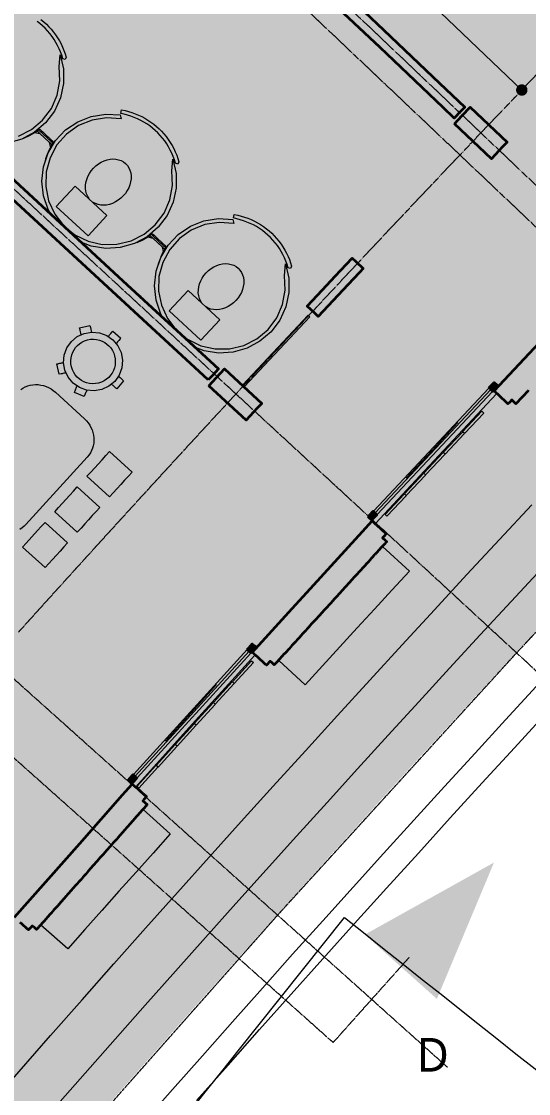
# Model space of a CAD drawing. Header units: millimetres. Extents: x -100577 to 287200, y -212120 to 238461.
# Drawn here: x 66425 to 70414, y 28818 to 37261 of the extents above; entities that cross this region are included whole.
import ezdxf

# ---------------------------------------------------------------- set-up
doc = ezdxf.new("R2010")
doc.units = ezdxf.units.MM
doc.linetypes.add('DASHDOT', pattern=[3.556, 2.54, -0.508, 0, -0.508])
doc.linetypes.add('PHANTOM', pattern=[6.35, 3.175, -0.635, 0.635, -0.635, 0.635, -0.635])
for name, color, linetype, lineweight in [('01_切断（構造・壁）', 7, 'Continuous', 35), ('03_切断（ガラス）', 5, 'Continuous', 13), ('06_部屋の色', 8, 'Continuous', 0), ('10_見えがかり', 7, 'Continuous', 13), ('11_見えがかり（家具）', 8, 'Continuous', 9), ('12_見えがかり（ガラス）', 5, 'Continuous', 9), ('20_上部（屋根の外形・梁）', 8, 'PHANTOM', 9), ('40_通り芯', 1, 'DASHDOT', 9), ('50_寸法', 3, 'Continuous', 9), ('70_断面の位置', 6, 'DASHDOT', 9)]:
    doc.layers.add(name, color=color, linetype=linetype, lineweight=lineweight)
doc.styles.add('JP', font='NotoSansCJKjp-Regular.otf')

msp = doc.modelspace()

# ---------------------------------------------------------------- hatches: boundary and pattern name
at = {"layer": '01_切断（構造・壁）'}
for points in [[(69832.1, 36456.4), (69893.1, 36520.5), (69956.2, 36586.8), (70246, 36311.1), (70210.1, 36273.3), (70122, 36180.7)], [(70241.1, 34259.6), (70187.5, 34309.8), (70142.6, 34351.9), (70142.6, 34351.9), (70142.6, 34351.9), (70579.6, 34818.1), (70830.3, 35085.6), (71022.4, 35290.6), (71077.3, 35349.2), (71100.6, 35374.1), (71100.6, 35374.1), (71100.6, 35374.1), (71162.8, 35314.9), (71198.5, 35281), (71205.2, 35274.7), (71209.4, 35270.8), (71209.4, 35270.8), (71209.4, 35270.8), (71179.8, 35239.2), (71212.6, 35208.4), (71212.6, 35208.4), (71212.6, 35208.4), (71204.7, 35199.9), (71192.1, 35186.5), (71192.1, 35186.5), (71173.9, 35167), (71151.1, 35142.7), (71132.8, 35123.3), (71132.8, 35123.3), (71124.9, 35114.8), (71121.5, 35111.2), (71116.9, 35106.3), (71116.6, 35105.9), (71116.2, 35105.6), (71112.3, 35101.4), (71112.3, 35101.4), (71109.1, 35098), (71109.1, 35098), (71053, 35038.1), (71053, 35038.1), (71052.3, 35037.3), (71043.2, 35027.6), (71014.3, 34996.8), (70997.5, 34978.9), (70991.5, 34972.5), (70973.3, 34953), (70973.3, 34953), (70963.4, 34942.5), (70952.7, 34931.1), (70952.7, 34931.1), (70934.5, 34911.7), (70911.7, 34887.4), (70893.5, 34867.9), (70893.5, 34867.9), (70892.6, 34866.9), (70883.6, 34857.4), (70869.8, 34842.6), (70869.8, 34842.6), (70813.7, 34782.8), (70813.7, 34782.8), (70803.9, 34772.3), (70793.2, 34760.9), (70793.2, 34760.9), (70774.9, 34741.4), (70752.1, 34717.1), (70724.1, 34687.1), (70695.2, 34656.3), (70693.9, 34654.9), (70672.4, 34632), (70654.1, 34612.5), (70654.1, 34612.5), (70644.3, 34602), (70633.6, 34590.6), (70633.6, 34590.6), (70615.4, 34571.2), (70594.8, 34549.2), (70592.6, 34546.9), (70567.7, 34520.3), (70564.5, 34516.9), (70557.7, 34509.6), (70535.6, 34486.1), (70512.8, 34461.7), (70484.7, 34431.8), (70455.8, 34400.9), (70446.1, 34390.6), (70433, 34376.6), (70414.8, 34357.2), (70414.8, 34357.2), (70404.9, 34346.7), (70400.3, 34341.7), (70376, 34315.8), (70353.2, 34291.5), (70325.2, 34261.5), (70314.5, 34250.1), (70281.7, 34280.9), (70265.7, 34263.9), (70252, 34249.3), (70246.3, 34254.6)], [(67899.6, 34392.6), (67959.7, 34457.7), (68021.8, 34524.8), (68315.6, 34253.4), (68280.2, 34215.1), (68193.5, 34121.2)], [(70102.9, 34375.4), (70118, 34391.5), (70143.9, 34419.2), (70162.4, 34401.9), (70173.1, 34391.8), (70147.2, 34364.2), (70132.1, 34348), (70113.7, 34365.3)], [(69151.4, 33360.2), (69166.5, 33376.3), (69192.4, 33404), (69210.9, 33386.7), (69221.6, 33376.6), (69195.7, 33349), (69180.6, 33332.8), (69162.1, 33350.1)], [(68351.7, 32191.8), (68351.7, 32191.8), (68345.9, 32197), (68340.6, 32201.9), (68286.3, 32251.3), (68266.3, 32269.5), (68240.8, 32292.8), (68554.5, 32637.5), (68670.9, 32765.4), (69107.2, 33244.7), (69183.9, 33329), (69183.9, 33329), (69183.9, 33329), (69203.4, 33310.9), (69246.9, 33270.7), (69263.5, 33255.4), (69283, 33237.4), (69289.8, 33231.2), (69294.1, 33227.3), (69294.1, 33227.3), (69294.1, 33227.3), (69275, 33206.2), (69265, 33195.2), (69285.4, 33176.6), (69298.2, 33164.9), (69298.2, 33164.9), (69298.2, 33164.9), (69291.7, 33157.8), (69280.2, 33145.2), (69260.1, 33123), (69258.2, 33121), (69237.7, 33098.4), (69219.7, 33078.7), (69219.7, 33078.7), (69211, 33069.1), (69207.6, 33065.4), (69204, 33061.4), (69203.3, 33060.6), (69181.5, 33036.7), (69163.3, 33016.7), (69159.1, 33012.1), (69141.2, 32992.4), (69141.2, 32992.4), (69137.9, 32988.8), (69130.5, 32980.7), (69103, 32950.4), (69096.3, 32943), (69080.6, 32925.8), (69062.6, 32906.1), (69062.6, 32906.1), (69052, 32894.4), (69042.4, 32883.9), (69042.4, 32883.9), (69024.5, 32864.2), (69002, 32839.5), (68973.4, 32808.1), (68945.9, 32777.9), (68931.4, 32761.9), (68923.5, 32753.2), (68905.6, 32733.5), (68905.6, 32733.5), (68894.9, 32721.8), (68892.3, 32719), (68867.4, 32691.6), (68860.3, 32683.8), (68845, 32666.9), (68827, 32647.2), (68827, 32647.2), (68816.4, 32635.5), (68806.8, 32625), (68806.8, 32625), (68788.9, 32605.3), (68766.4, 32580.6), (68737.8, 32549.2), (68710.3, 32519), (68691.4, 32498.2), (68687.9, 32494.3), (68669.9, 32474.6), (68669.9, 32474.6), (68659.3, 32462.9), (68651.5, 32454.4), (68631.8, 32432.7), (68624.2, 32424.4), (68609.4, 32408.1), (68591.4, 32388.3), (68591.4, 32388.3), (68580.8, 32376.6), (68571.2, 32366.1), (68571.2, 32366.1), (68553.3, 32346.4), (68530.8, 32321.8), (68502.2, 32290.3), (68493.8, 32281.1), (68492.7, 32279.9), (68492.7, 32279.9), (68474.7, 32260.1), (68455.2, 32238.6), (68452.3, 32235.5), (68434.3, 32215.7), (68434.3, 32215.7), (68431.3, 32212.4), (68424.5, 32205), (68421.8, 32202), (68414.1, 32193.6), (68414.1, 32193.6), (68414.1, 32193.6), (68396.8, 32209.3), (68380.9, 32223.8), (68351.7, 32191.8)], [(68200.7, 32315.7), (68215.6, 32332), (68241.1, 32360.1), (68259.8, 32343.1), (68270.7, 32333.1), (68245.2, 32305.1), (68230.3, 32288.8), (68211.6, 32305.8)], [(67263.7, 31286.1), (67278.5, 31302.4), (67303.9, 31330.3), (67322.6, 31313.3), (67333.5, 31303.4), (67308.2, 31275.6), (67293.5, 31259.4), (67274.6, 31276.3)], [(66475.8, 30111.9), (66470.4, 30116.6), (66430.4, 30152.1), (66415.4, 30165.3), (66369.3, 30206), (66883.4, 30787.8), (67221.3, 31170.1), (67244.9, 31196.9), (67297.1, 31255.9), (67339.9, 31218.1), (67361.4, 31199), (67366.1, 31194.9), (67398.2, 31166.5), (67400.5, 31164.4), (67405.1, 31160.4), (67409.5, 31156.6), (67389, 31133.4), (67380.7, 31124.1), (67414.5, 31094.3), (67406.4, 31085.1), (67397.4, 31074.9), (67395.1, 31072.4), (67394.6, 31071.8), (67394.6, 31071.8), (67376.9, 31051.7), (67354.9, 31026.8), (67337.1, 31006.8), (67337.1, 31006.8), (67328.5, 30997), (67325.7, 30993.8), (67321.1, 30988.6), (67320.9, 30988.4), (67320.4, 30987.9), (67317.3, 30984.3), (67317.3, 30984.3), (67299.6, 30964.2), (67277.5, 30939.3), (67259.8, 30919.3), (67259.8, 30919.3), (67249.3, 30907.4), (67240, 30896.8), (67240, 30896.8), (67237.9, 30894.5), (67237.9, 30894.5), (67182.5, 30831.8), (67182.5, 30831.8), (67172, 30819.9), (67162.6, 30809.3), (67162.6, 30809.3), (67144.9, 30789.3), (67122.9, 30764.4), (67094.7, 30732.4), (67067.6, 30701.8), (67045.6, 30676.9), (67017.4, 30645), (66990.3, 30614.3), (66968.3, 30589.4), (66950.6, 30569.3), (66950.6, 30569.3), (66940.1, 30557.5), (66930.7, 30546.8), (66930.7, 30546.8), (66913, 30526.8), (66891, 30501.9), (66873.2, 30481.8), (66873.2, 30481.8), (66862.8, 30470), (66853.4, 30459.4), (66853.4, 30459.4), (66851.4, 30457.1), (66851.4, 30457.1), (66795.9, 30394.4), (66795.9, 30394.4), (66785.4, 30382.5), (66776.1, 30371.9), (66776.1, 30371.9), (66758.3, 30351.8), (66736.3, 30326.9), (66708.1, 30295), (66681, 30264.3), (66659, 30239.4), (66641.3, 30219.4), (66641.3, 30219.4), (66640.1, 30218.1), (66630.8, 30207.5), (66603.7, 30176.8), (66562.8, 30130.6), (66558.5, 30125.7), (66553.4, 30120), (66544.1, 30109.4), (66526.6, 30124.9), (66510.4, 30139.2), (66506.1, 30134.4), (66503.9, 30131.9), (66481.7, 30106.7), (66481.7, 30106.7), (66481.7, 30106.7)]]:
    msp.add_hatch(color=7, dxfattribs=at).paths.add_polyline_path(points)
at = {"layer": '06_部屋の色', "true_color": 0x86bc78}
h = msp.add_hatch(color=8, dxfattribs=at)
h.paths.add_polyline_path([(64569.9, 45692.3), (64680.2, 45804.9), (64899.8, 46028.4), (65119.7, 46251.6), (65340, 46474.5), (65560.6, 46697), (65781.6, 46919.1), (66002.9, 47141), (66224.5, 47362.5), (66446.5, 47583.6), (66668.9, 47804.4), (73991.7, 40419.6), (73780.7, 40210), (73570.1, 40000.2), (73359.8, 39790), (73149.8, 39579.6), (72940.1, 39368.8), (72730.8, 39157.6), (72521.8, 38946.2), (72313.1, 38734.4), (72104.7, 38522.3), (72000, 38415.4), (71896.7, 38309.9), (71689, 38097.1), (71481.6, 37884.1), (71274.5, 37670.7), (71067.8, 37457), (70861.4, 37243), (70655.4, 37028.7), (70449.6, 36814), (70244.2, 36599.1), (70039.1, 36383.8), (62503.3, 43551.2), (62719.4, 43778), (62935.9, 44004.6), (63152.7, 44230.8), (63369.9, 44456.7), (63587.4, 44682.2), (63805.3, 44907.4), (64023.5, 45132.3), (64242, 45356.8), (64460.9, 45581), (64566.4, 45688.7)])
h.paths.add_polyline_path([(67585.9, 41638.2), (67584, 41533.4), (67591.3, 41428.8), (67607.7, 41325.2), (67633.1, 41223.5), (67667.2, 41124.4), (67709.9, 41028.6), (67760.7, 40937), (67819.3, 40850), (67885.3, 40768.6), (67958.1, 40693.2), (68037.2, 40624.4), (68122, 40562.8), (68211.9, 40508.8), (68306.1, 40462.8), (68404, 40425.3), (68504.7, 40396.4), (68607.7, 40376.4), (68711.9, 40365.4), (68816.7, 40363.6), (68921.3, 40370.9), (69024.8, 40387.3), (69126.6, 40412.6), (69225.7, 40446.8), (69321.4, 40489.4), (69413.1, 40540.2), (69500, 40598.9), (69581.5, 40664.8), (69639.1, 40720.4), (69642.8, 40724), (69656.9, 40737.7), (69725.7, 40816.8), (69787.3, 40901.6), (69841.3, 40991.4), (69887.2, 41085.7), (69924.8, 41183.5), (69953.7, 41284.3), (69973.7, 41387.2), (69984.7, 41491.5), (69986.5, 41596.3), (69979.2, 41700.8), (69962.8, 41804.4), (69937.4, 41906.1), (69903.3, 42005.2), (69860.7, 42101), (69809.8, 42192.7), (69751.2, 42279.6), (69685.2, 42361), (69612.4, 42436.4), (69533.3, 42505.2), (69448.5, 42566.8), (69358.6, 42620.8), (69264.4, 42666.8), (69166.6, 42704.4), (69065.8, 42733.3), (68962.9, 42753.3), (68858.6, 42764.2), (68753.8, 42766), (68649.2, 42758.7), (68545.7, 42742.3), (68444, 42717), (68344.9, 42682.8), (68249.1, 42640.2), (68157.4, 42589.4), (68070.5, 42530.8), (67989, 42464.8), (67926.7, 42404.6), (67913.6, 42392), (67844.9, 42312.8), (67783.2, 42228), (67729.2, 42138.2), (67683.3, 42044), (67645.7, 41946.1), (67616.8, 41845.3), (67596.8, 41742.4)], flags=0)
at = {"layer": '06_部屋の色', "true_color": 0xe9dfcf}
for points in [[(63284.8, 46951.8), (67927.2, 42405.1), (67913.6, 42392), (67844.9, 42312.8), (67783.2, 42228), (67729.2, 42138.2), (67683.3, 42044), (67645.7, 41946.1), (67616.8, 41845.3), (67596.8, 41742.4), (67585.9, 41638.2), (67584, 41533.4), (67591.3, 41428.8), (67607.7, 41325.2), (67633.1, 41223.5), (67667.2, 41124.4), (67709.9, 41028.6), (67760.7, 40937), (67819.3, 40850), (67885.3, 40768.6), (67958.1, 40693.2), (68037.2, 40624.4), (68122, 40562.8), (68211.9, 40508.8), (68306.1, 40462.8), (68404, 40425.3), (68504.7, 40396.4), (68607.7, 40376.4), (68711.9, 40365.4), (68816.7, 40363.6), (68921.3, 40370.9), (69024.8, 40387.3), (69126.6, 40412.6), (69225.7, 40446.8), (69321.4, 40489.4), (69413.1, 40540.2), (69500, 40598.9), (69581.5, 40664.8), (69643.3, 40724.5), (73046.9, 37391.1), (72073.7, 36382.7), (72098.8, 36358.4), (71125.8, 35350.2), (61199.4, 44791.1)], [(69183.6, 33329.2), (59145.9, 42600.1), (61199.4, 44791.1), (71100.4, 35374.3), (70142, 34351.7), (70167.6, 34327.8), (69209.3, 33305.4)], [(59145.9, 42600.1), (69183.6, 33329.2), (68240.3, 32292.7), (68266.2, 32269.2), (67323, 31232.9), (67297, 31256.3), (63750.1, 34437.3), (63796.7, 34490.9), (63858.3, 34575.7), (63912.3, 34665.5), (63958.3, 34759.8), (63995.8, 34857.6), (64024.7, 34958.4), (64044.7, 35061.3), (64055.7, 35165.5), (64057.5, 35270.4), (64050.2, 35374.9), (64033.8, 35478.5), (64008.4, 35580.2), (63974.3, 35679.3), (63931.7, 35775.1), (63880.8, 35866.8), (63822.2, 35953.7), (63756.3, 36035.1), (63683.4, 36110.5), (63604.3, 36179.3), (63519.5, 36240.9), (63429.6, 36294.9), (63335.4, 36340.9), (63237.6, 36378.5), (63136.8, 36407.3), (63033.9, 36427.4), (62929.6, 36438.3), (62824.8, 36440.1), (62720.2, 36432.8), (62616.7, 36416.4), (62515, 36391.1), (62415.9, 36356.9), (62320.1, 36314.3), (62228.4, 36263.5), (62141.5, 36204.9), (62060, 36138.9), (61984.6, 36066.1), (61962.4, 36040.5), (57124.7, 40379.3)], [(60923.5, 41871.1), (61113.3, 42075), (61214.4, 42183.4), (61321.3, 42297.8), (61392.5, 42373.8), (61448.9, 42434.1), (61481.4, 42468.8), (63050.1, 40998.5), (63063.5, 41012.8), (63076.9, 41027.2), (63090.4, 41041.5), (63819.8, 40357.4), (63806.4, 40343.2), (63793.1, 40328.9), (63779.7, 40314.7), (63962.1, 40143.7), (66416, 39829.4), (70039, 36383.6), (69862.4, 36197.7), (69834.5, 36168.3), (69732.3, 36060.4), (69630.1, 35952.4), (69528.1, 35844.4), (69462.3, 35774.6), (69069.5, 35356.8), (65421.4, 38776), (62967.1, 39072.1), (60468.4, 41380), (60579.5, 41500.2), (60681.1, 41610), (60787.6, 41724.8), (60894.1, 41839.6)], [(57124.7, 40379.3), (61962.4, 36040.5), (61915.9, 35986.9), (61854.2, 35902.1), (61800.2, 35812.3), (61754.3, 35718.1), (61716.7, 35620.2), (61687.8, 35519.4), (61667.8, 35416.5), (61656.9, 35312.3), (61655, 35207.5), (61662.4, 35102.9), (61678.8, 34999.3), (61704.1, 34897.6), (61738.2, 34798.5), (61780.9, 34702.7), (61831.7, 34611.1), (61890.3, 34524.1), (61956.3, 34442.7), (62029.1, 34367.3), (62108.2, 34298.5), (62193, 34236.9), (62282.9, 34182.9), (62377.1, 34136.9), (62475, 34099.4), (62575.8, 34070.5), (62678.7, 34050.5), (62782.9, 34039.5), (62887.7, 34037.7), (62992.3, 34045), (63095.8, 34061.4), (63197.6, 34086.7), (63296.7, 34120.9), (63392.4, 34163.5), (63484.1, 34214.3), (63571, 34273), (63652.5, 34338.9), (63727.9, 34411.8), (63750.1, 34437.3), (67297, 31256.3), (66368.9, 30206.1), (66395.1, 30182.9), (65467.2, 29133), (55136.2, 38129.2)], [(70038.9, 36383.9), (72000.3, 38416.2), (73046.9, 37391.1), (72073.7, 36382.7), (72098.8, 36358.4), (71125.8, 35350.2)], [(69183.6, 33329.2), (68107.4, 34323.2), (70038.9, 36383.9), (71100.4, 35374.3), (70142, 34351.7), (70167.6, 34327.8), (69209.3, 33305.4)], [(66206.3, 32234.4), (68107.4, 34323.2), (69183.6, 33329.2), (68240.3, 32292.7), (68266.2, 32269.2), (67323, 31232.9)], [(66395.1, 30182.9), (65467.2, 29133), (64336, 30118), (66206.3, 32234.4), (67297, 31256.3), (66368.9, 30206.1)]]:
    msp.add_hatch(color=8, dxfattribs=at).paths.add_polyline_path(points)
at = {"layer": '06_部屋の色', "true_color": 0xd8ccb8}
msp.add_hatch(color=8, dxfattribs=at).paths.add_polyline_path([(53145.7, 13394.3), (53666, 14131.8), (54189.7, 14866.8), (54716.8, 15599.3), (55247.4, 16329.3), (55781.5, 17056.8), (56318.9, 17781.8), (56859.8, 18504.2), (57404.1, 19224.1), (57951.8, 19941.4), (58502.8, 20656.2), (59057.2, 21368.3), (59614.9, 22077.8), (60176, 22784.7), (60740.4, 23488.9), (61308.1, 24190.4), (61879.2, 24889.3), (62453.5, 25585.4), (63031.1, 26278.9), (63611.9, 26969.6), (64196, 27657.6), (64783.3, 28342.8), (65373.9, 29025.2), (65967.6, 29704.9), (66564.6, 30381.7), (67164.7, 31055.7), (67768, 31726.9), (68374.5, 32395.3), (68984.1, 33060.7), (69596.8, 33723.3), (70212.7, 34383), (70831.7, 35039.8), (71453.7, 35693.7), (72078.8, 36344.6), (72707, 36992.6), (73338.2, 37637.6), (73972.5, 38279.6), (74609.8, 38918.6), (75250, 39554.6), (75893.3, 40187.6), (76539.6, 40817.5), (77188.8, 41444.4), (77840.9, 42068.3), (78496, 42689), (79154, 43306.7), (79814.9, 43921.2), (80478.7, 44532.7), (81145.4, 45140.9), (82153.8, 44030.5), (81492.4, 43427), (80833.8, 42820.3), (80178, 42210.6), (79525.2, 41597.8), (78875.2, 40981.9), (78228.2, 40363), (77584.1, 39741), (76942.9, 39116), (76304.6, 38487.9), (75669.4, 37856.9), (75037.1, 37222.9), (74407.8, 36585.9), (73781.5, 35945.9), (73158.3, 35303), (72538, 34657.2), (71920.9, 34008.5), (71306.8, 33356.8), (70695.7, 32702.3), (70087.8, 32044.9), (69483, 31384.7), (68881.2, 30721.6), (68282.7, 30055.6), (67687.2, 29386.9), (67094.9, 28715.3), (66505.8, 28041), (65919.9, 27363.9), (65337.2, 26684.1), (64757.7, 26001.5), (64181.4, 25316.2), (63608.3, 24628.2), (63038.5, 23937.5), (62471.9, 23244.1), (61908.7, 22548), (61348.7, 21849.3), (60792, 21148), (60238.6, 20444), (59688.6, 19737.5), (59141.8, 19028.4), (58598.5, 18316.7), (58058.5, 17602.4), (57521.8, 16885.6), (56988.6, 16166.3), (56458.7, 15444.5), (55932.3, 14720.2), (55409.2, 13993.4), (54889.6, 13264.2), (54373.5, 12532.5), (53860.8, 11798.4), (53351.5, 11061.9), (52845.8, 10323), (52343.5, 9581.8), (51844.7, 8838.1), (51349.5, 8092.2), (50857.7, 7343.9), (50369.5, 6593.3), (49884.8, 5840.4), (49403.7, 5085.2), (48926.2, 4327.7), (48452.2, 3568.1), (47177.7, 4359.1), (47655.4, 5124.8), (48136.7, 5888.2), (48621.7, 6649.3), (49110.2, 7408.1), (49602.2, 8164.7), (50097.8, 8918.9), (50597, 9670.8), (51099.7, 10420.3), (51606, 11167.4), (52115.7, 11912.1), (52629, 12654.4)])
at = {"layer": '06_部屋の色', "true_color": 0xd9d3ec}
msp.add_hatch(color=8, dxfattribs=at).paths.add_polyline_path([(63050.1, 40998.5), (62941.1, 41100.6), (63446.1, 41637.4), (63953, 42172.3), (70039.1, 36383.8), (70038.3, 36384.2), (66416.1, 39829.3), (63962.1, 40143.7), (63779.7, 40314.7), (63819.8, 40357.4), (63090.4, 41041.5)])
at = {"layer": '06_部屋の色', "true_color": 0x9fcb84}
h = msp.add_hatch(color=8, dxfattribs=at)
h.paths.add_polyline_path([(57319.5, 37890.7), (57526.9, 38125.6), (57734.7, 38360.2), (57942.8, 38594.4), (58151.3, 38828.3), (58360.2, 39061.9), (58464.1, 39177.8), (58569.4, 39295.2), (58778.9, 39528.1), (58988.9, 39760.7), (59199.2, 39993), (59409.8, 40225), (59620.8, 40456.7), (59832.2, 40688), (60043.9, 40919), (60255.9, 41149.7), (60468.4, 41380), (67002.1, 35345.3), (68108.2, 34323.6), (67906.7, 34105.1), (67705.5, 33886.2), (67504.6, 33667), (67304, 33447.5), (67103.8, 33227.7), (66903.9, 33007.6), (66704.4, 32787.2), (66505.2, 32566.4), (66306.3, 32345.4), (66209.8, 32237.7), (66206.4, 32234), (66107.8, 32124.1), (65909.7, 31902.4), (65711.8, 31680.5), (65514.3, 31458.2), (65317.2, 31235.6), (65120.4, 31012.8), (64923.9, 30789.6), (64727.8, 30566.1), (64532, 30342.4), (64336.6, 30118.3), (60415, 33533.2), (56493.5, 36948), (56699.5, 37184.2), (56905.8, 37420), (57112.5, 37655.5)])
h.paths.add_polyline_path([(61915.9, 35986.9), (61854.2, 35902.1), (61800.2, 35812.3), (61754.3, 35718.1), (61716.7, 35620.2), (61687.8, 35519.4), (61667.8, 35416.5), (61656.9, 35312.3), (61655, 35207.5), (61662.4, 35102.9), (61678.8, 34999.3), (61704.1, 34897.6), (61738.2, 34798.5), (61780.9, 34702.7), (61831.7, 34611.1), (61890.3, 34524.1), (61956.3, 34442.7), (62029.1, 34367.3), (62108.2, 34298.5), (62193, 34236.9), (62282.9, 34182.9), (62377.1, 34136.9), (62475, 34099.4), (62575.8, 34070.5), (62678.7, 34050.5), (62782.9, 34039.5), (62887.7, 34037.7), (62992.3, 34045), (63095.8, 34061.4), (63197.6, 34086.7), (63296.7, 34120.9), (63392.4, 34163.5), (63484.1, 34214.3), (63571, 34273), (63652.5, 34338.9), (63727.9, 34411.8), (63750, 34437.1), (63796.7, 34490.9), (63858.3, 34575.7), (63912.3, 34665.5), (63958.3, 34759.8), (63995.8, 34857.6), (64024.7, 34958.4), (64044.7, 35061.3), (64055.7, 35165.5), (64057.5, 35270.4), (64050.2, 35374.9), (64033.8, 35478.5), (64008.4, 35580.2), (63974.3, 35679.3), (63931.7, 35775.1), (63880.8, 35866.8), (63822.2, 35953.7), (63756.3, 36035.1), (63683.4, 36110.5), (63604.3, 36179.3), (63519.5, 36240.9), (63429.6, 36294.9), (63335.4, 36340.9), (63237.6, 36378.5), (63136.8, 36407.3), (63033.9, 36427.4), (62929.6, 36438.3), (62824.8, 36440.1), (62720.2, 36432.8), (62616.7, 36416.4), (62515, 36391.1), (62415.9, 36356.9), (62320.1, 36314.3), (62228.4, 36263.5), (62141.5, 36204.9), (62060, 36138.9), (61984.6, 36066.1), (61962.3, 36040.4)], flags=0)
at = {"layer": '06_部屋の色', "true_color": 0xd5ebee}
msp.add_hatch(color=8, dxfattribs=at).paths.add_polyline_path([(69069.5, 35356.8), (69120.7, 35411.4), (68613.5, 34868.5), (68108.2, 34323.6), (62967.1, 39072.1), (65421.4, 38776)])
at = {"layer": '50_寸法'}
msp.add_hatch(color=7, dxfattribs=at).paths.add_polyline_path([(70396.3, 36693.4), (70390.1, 36687.1), (70382.9, 36682.1), (70374.8, 36678.6), (70366.1, 36676.7), (70357.3, 36676.6), (70348.6, 36678.2), (70340.4, 36681.4), (70333, 36686.2), (70326.7, 36692.3), (70321.7, 36699.6), (70318.2, 36707.7), (70316.3, 36716.3), (70316.2, 36725.1), (70317.8, 36733.8), (70321, 36742), (70325.8, 36749.4), (70332, 36755.8), (70339.2, 36760.8), (70347.3, 36764.3), (70356, 36766.1), (70364.8, 36766.3), (70373.5, 36764.7), (70381.7, 36761.4), (70389.1, 36756.6), (70395.4, 36750.5), (70400.4, 36743.2), (70403.9, 36735.1), (70405.8, 36726.5), (70405.9, 36717.7), (70404.3, 36709), (70401.1, 36700.8)])
at = {"layer": '70_断面の位置'}
msp.add_hatch(color=7, dxfattribs=at).paths.add_polyline_path([(69126.2, 30069.9), (70142.1, 30637.5), (69693.2, 29563.8)])

# ---------------------------------------------------------------- linework, layer by layer
at = {"layer": '01_切断（構造・壁）'}
for points in [[(67895, 34438.9), (66009.3, 36179.4), (64246.8, 37806.3), (62776.9, 39163.2), (62779.5, 39166), (62818.4, 39208), (62859.8, 39252.9), (62859.8, 39252.9), (62859.8, 39252.9), (63911.3, 38281.1), (65378, 36925.6), (65378, 36925.6), (65419, 36887.8), (65419, 36887.8), (67223.7, 35219.9), (67975, 34525.6), (67975, 34525.6), (67975, 34525.6), (67924.5, 34470.8), (67895.1, 34439.1), (67895, 34438.9)], [(69881.8, 36555.2), (69829.5, 36500.2), (69741.9, 36583.5), (69245.8, 37055), (68838.1, 37442.6), (68838.1, 37442.6), (68838.1, 37442.6), (68872.2, 37478.5), (68921.1, 37529.9), (69069.3, 37388.8), (69328.6, 37142.1), (69661.9, 36824.9), (69912, 36586.9), (69881.8, 36555.2)], [(69832.1, 36456.4), (69893.1, 36520.5), (69956.2, 36586.8), (70246, 36311.1), (70210.1, 36273.3), (70122, 36180.7), (69832.1, 36456.4)], [(69113.3, 35315.7), (69113.3, 35315.7), (69083.1, 35283.5), (68992.3, 35186.3), (68759.8, 34937.6), (68729.7, 34965.6), (68672, 35019.4), (68793, 35148.9), (68892.7, 35255.5), (69025.7, 35397.8), (69025.7, 35397.8), (69025.7, 35397.8), (69055.7, 35369.7), (69113.3, 35315.7), (69113.3, 35315.7)], [(70241.1, 34259.6), (70187.5, 34309.8), (70142.6, 34351.9), (70142.6, 34351.9), (70142.6, 34351.9), (70579.6, 34818.1)], [(67899.6, 34392.6), (67959.7, 34457.7), (68021.8, 34524.8), (68315.6, 34253.4), (68280.2, 34215.1), (68193.5, 34121.2), (67899.6, 34392.6)], [(70102.9, 34375.4), (70118, 34391.5), (70143.9, 34419.2), (70162.4, 34401.9), (70173.1, 34391.8), (70147.2, 34364.2), (70132.1, 34348), (70113.7, 34365.3), (70102.9, 34375.4)], [(70414.8, 34357.2), (70404.9, 34346.7), (70400.3, 34341.7), (70376, 34315.8), (70353.2, 34291.5), (70325.2, 34261.5), (70314.5, 34250.1), (70281.7, 34280.9), (70265.7, 34263.9), (70252, 34249.3), (70246.3, 34254.6), (70241.1, 34259.6)], [(69151.4, 33360.2), (69166.5, 33376.3), (69192.4, 33404), (69210.9, 33386.7), (69221.6, 33376.6), (69195.7, 33349), (69180.6, 33332.8), (69162.1, 33350.1), (69151.4, 33360.2)], [(68351.7, 32191.8), (68351.7, 32191.8), (68345.9, 32197), (68340.6, 32201.9), (68286.3, 32251.3), (68266.3, 32269.5), (68240.8, 32292.8), (68554.5, 32637.5), (68670.9, 32765.4), (69107.2, 33244.7), (69183.9, 33329), (69183.9, 33329), (69183.9, 33329), (69203.4, 33310.9), (69246.9, 33270.7), (69263.5, 33255.4), (69283, 33237.4), (69289.8, 33231.2), (69294.1, 33227.3), (69294.1, 33227.3), (69294.1, 33227.3), (69275, 33206.2), (69265, 33195.2), (69285.4, 33176.6), (69298.2, 33164.9), (69298.2, 33164.9), (69298.2, 33164.9), (69291.7, 33157.8), (69280.2, 33145.2), (69260.1, 33123), (69258.2, 33121), (69237.7, 33098.4), (69219.7, 33078.7), (69219.7, 33078.7), (69211, 33069.1), (69207.6, 33065.4), (69204, 33061.4), (69203.3, 33060.6), (69181.5, 33036.7), (69163.3, 33016.7), (69159.1, 33012.1), (69141.2, 32992.4), (69141.2, 32992.4), (69137.9, 32988.8), (69130.5, 32980.7), (69103, 32950.4), (69096.3, 32943), (69080.6, 32925.8), (69062.6, 32906.1), (69062.6, 32906.1), (69052, 32894.4), (69042.4, 32883.9), (69042.4, 32883.9), (69024.5, 32864.2), (69002, 32839.5), (68973.4, 32808.1), (68945.9, 32777.9), (68931.4, 32761.9), (68923.5, 32753.2), (68905.6, 32733.5), (68905.6, 32733.5), (68894.9, 32721.8), (68892.3, 32719), (68867.4, 32691.6), (68860.3, 32683.8), (68845, 32666.9), (68827, 32647.2), (68827, 32647.2), (68816.4, 32635.5), (68806.8, 32625), (68806.8, 32625), (68788.9, 32605.3), (68766.4, 32580.6), (68737.8, 32549.2), (68710.3, 32519), (68691.4, 32498.2), (68687.9, 32494.3), (68669.9, 32474.6), (68669.9, 32474.6), (68659.3, 32462.9), (68651.5, 32454.4), (68631.8, 32432.7), (68624.2, 32424.4), (68609.4, 32408.1), (68591.4, 32388.3), (68591.4, 32388.3), (68580.8, 32376.6), (68571.2, 32366.1), (68571.2, 32366.1), (68553.3, 32346.4), (68530.8, 32321.8), (68502.2, 32290.3), (68493.8, 32281.1), (68492.7, 32279.9), (68492.7, 32279.9), (68474.7, 32260.1), (68455.2, 32238.6), (68452.3, 32235.5), (68434.3, 32215.7), (68434.3, 32215.7), (68431.3, 32212.4), (68424.5, 32205), (68421.8, 32202), (68414.1, 32193.6), (68414.1, 32193.6), (68414.1, 32193.6), (68396.8, 32209.3), (68380.9, 32223.8), (68351.7, 32191.8), (68351.7, 32191.8)], [(68200.7, 32315.7), (68215.6, 32332), (68241.1, 32360.1), (68259.8, 32343.1), (68270.7, 32333.1), (68245.2, 32305.1), (68230.3, 32288.8), (68211.6, 32305.8), (68200.7, 32315.7)], [(67263.7, 31286.1), (67278.5, 31302.4), (67303.9, 31330.3), (67322.6, 31313.3), (67333.5, 31303.4), (67308.2, 31275.6), (67293.5, 31259.4), (67274.6, 31276.3), (67263.7, 31286.1)], [(66369.3, 30206), (66883.4, 30787.8), (67221.3, 31170.1), (67244.9, 31196.9), (67297.1, 31255.9), (67339.9, 31218.1), (67361.4, 31199), (67366.1, 31194.9), (67398.2, 31166.5), (67400.5, 31164.4), (67405.1, 31160.4), (67409.5, 31156.6), (67389, 31133.4), (67380.7, 31124.1), (67414.5, 31094.3), (67406.4, 31085.1), (67397.4, 31074.9), (67395.1, 31072.4), (67394.6, 31071.8), (67394.6, 31071.8), (67376.9, 31051.7), (67354.9, 31026.8), (67337.1, 31006.8), (67337.1, 31006.8), (67328.5, 30997), (67325.7, 30993.8), (67321.1, 30988.6), (67320.9, 30988.4), (67320.4, 30987.9), (67317.3, 30984.3), (67317.3, 30984.3), (67299.6, 30964.2), (67277.5, 30939.3), (67259.8, 30919.3), (67259.8, 30919.3), (67249.3, 30907.4), (67240, 30896.8), (67240, 30896.8), (67237.9, 30894.5), (67237.9, 30894.5), (67182.5, 30831.8), (67182.5, 30831.8), (67172, 30819.9), (67162.6, 30809.3), (67162.6, 30809.3), (67144.9, 30789.3), (67122.9, 30764.4), (67094.7, 30732.4), (67067.6, 30701.8), (67045.6, 30676.9), (67017.4, 30645), (66990.3, 30614.3), (66968.3, 30589.4), (66950.6, 30569.3), (66950.6, 30569.3), (66940.1, 30557.5), (66930.7, 30546.8), (66930.7, 30546.8), (66913, 30526.8), (66891, 30501.9), (66873.2, 30481.8), (66873.2, 30481.8), (66862.8, 30470), (66853.4, 30459.4), (66853.4, 30459.4), (66851.4, 30457.1), (66851.4, 30457.1), (66795.9, 30394.4), (66795.9, 30394.4), (66785.4, 30382.5), (66776.1, 30371.9), (66776.1, 30371.9), (66758.3, 30351.8), (66736.3, 30326.9), (66708.1, 30295), (66681, 30264.3), (66659, 30239.4), (66641.3, 30219.4), (66641.3, 30219.4), (66640.1, 30218.1), (66630.8, 30207.5), (66603.7, 30176.8), (66562.8, 30130.6), (66558.5, 30125.7), (66553.4, 30120), (66544.1, 30109.4), (66526.6, 30124.9), (66510.4, 30139.2), (66506.1, 30134.4), (66503.9, 30131.9), (66481.7, 30106.7), (66481.7, 30106.7), (66481.7, 30106.7), (66475.8, 30111.9)], [(66475.8, 30111.9), (66470.4, 30116.6), (66430.4, 30152.1), (66415.4, 30165.3)]]:
    msp.add_lwpolyline(points, dxfattribs=at)
at = {"layer": '03_切断（ガラス）'}
for points in [[(69207.1, 33390.3), (70117.5, 34361.7)], [(69450.4, 33663.5), (69654.7, 33883.2), (69858.9, 34102.9)], [(67318.8, 31316.9), (68215.5, 32302.2)], [(67558.3, 31594.1), (67759.4, 31816.6), (67960.6, 32039.2)]]:
    msp.add_lwpolyline(points, dxfattribs=at)
at = {"layer": '10_見えがかり'}
for points in [[(66578.7, 37276.3), (66600.3, 37258.6), (66621, 37239.9), (66640.8, 37220.2), (66659.5, 37199.5), (66677.3, 37178), (66693.9, 37155.6), (66709.5, 37132.4), (66723.9, 37108.5), (66737.1, 37083.9), (66749.1, 37058.7), (66759.8, 37032.9), (66769.3, 37006.6), (66777.4, 36979.9), (66769, 36962.2), (66749.5, 36968.2), (66741.5, 36995), (66732.1, 37021.2), (66721.4, 37047), (66709.4, 37072.2), (66696, 37096.7), (66681.4, 37120.5), (66665.7, 37143.5), (66648.7, 37165.7), (66630.6, 37187), (66611.5, 37207.3), (66591.3, 37226.6), (66570.1, 37244.8), (66548.1, 37261.9)], [(67320, 36534.9), (67345.7, 36524.3), (67371, 36512.3), (67395.6, 36499.2), (67419.6, 36484.9), (67442.8, 36469.4), (67465.2, 36452.8), (67486.8, 36435.1), (67507.5, 36416.4), (67527.3, 36396.6), (67546, 36376), (67563.8, 36354.4), (67580.4, 36332), (67596, 36308.9), (67610.4, 36284.9), (67623.6, 36260.3), (67635.6, 36235.1), (67646.3, 36209.4), (67655.8, 36183.1), (67663.9, 36156.4), (67655.5, 36138.6), (67636, 36144.7), (67628, 36171.4), (67618.6, 36197.7), (67607.9, 36223.5), (67595.9, 36248.7), (67582.5, 36273.2), (67568, 36297), (67552.2, 36320), (67535.2, 36342.2), (67517.1, 36363.4), (67498, 36383.7), (67477.8, 36403), (67456.6, 36421.2), (67434.6, 36438.3), (67411.6, 36454.3), (67387.9, 36469), (67363.5, 36482.5), (67338.4, 36494.7), (67312.7, 36505.6), (67286.5, 36515.1), (67259.8, 36523.3), (67232.7, 36530.1), (67207.7, 36537.2), (67212.5, 36564.7), (67239.9, 36559.2), (67267, 36552.4), (67293.7, 36544.3), (67320, 36534.9)], [(68206.5, 35711.4), (68232.3, 35700.7), (68257.5, 35688.8), (68282.1, 35675.7), (68306.1, 35661.3), (68329.3, 35645.8), (68351.7, 35629.2), (68373.3, 35611.6), (68394, 35592.8), (68413.8, 35573.1), (68432.5, 35552.5), (68450.3, 35530.9), (68466.9, 35508.5), (68482.5, 35485.3), (68496.9, 35461.4), (68510.1, 35436.8), (68522.1, 35411.6), (68532.8, 35385.8), (68542.3, 35359.6), (68550.4, 35332.9), (68542, 35315.1), (68522.5, 35321.2), (68514.5, 35347.9), (68505.1, 35374.2), (68494.4, 35400), (68482.4, 35425.1), (68469, 35449.7), (68454.5, 35473.5), (68438.7, 35496.5), (68421.7, 35518.6), (68403.6, 35539.9), (68384.5, 35560.2), (68364.3, 35579.5), (68343.1, 35597.7), (68321.1, 35614.8), (68298.2, 35630.7), (68274.4, 35645.5), (68250, 35659), (68224.9, 35671.2), (68199.2, 35682), (68173, 35691.6), (68146.3, 35699.8), (68119.2, 35706.6), (68094.2, 35713.6), (68099, 35741.2), (68126.4, 35735.7), (68153.5, 35728.9), (68180.2, 35720.8), (68206.5, 35711.4)], [(69193.8, 33405.4), (70101.5, 34373.9)], [(69211.3, 33306.4), (69596.8, 33723.3), (70163.1, 34329.9)], [(70130.7, 34346.6), (69223, 33378.1)], [(70283.3, 34275.4), (70281.1, 34277.4)], [(70283.9, 34276.1), (70283.3, 34275.4)], [(69909.3, 34015.3), (69894.7, 34029), (70047.1, 34191.5), (70061.7, 34177.8), (69909.3, 34015.3)], [(69757, 33852.8), (69742.4, 33866.4), (69893.4, 34027.5)], [(69908, 34013.8), (69757, 33852.8)], [(69604.6, 33690.2), (69590, 33703.9), (69741, 33865)], [(69755.6, 33851.3), (69604.6, 33690.2)], [(69452.3, 33527.7), (69437.7, 33541.3), (69588.7, 33702.4)], [(69603.3, 33688.7), (69452.3, 33527.7)], [(69299.9, 33365.1), (69285.3, 33378.8), (69436.3, 33539.9)], [(69450.9, 33526.2), (69299.9, 33365.1)], [(66690.7, 28709.7), (66926.2, 28978.3), (67162.3, 29246.5), (67398.9, 29514.2), (67636, 29781.5), (67873.6, 30048.4), (68111.6, 30314.8), (68350.2, 30580.8), (68589.3, 30846.3), (68828.9, 31111.4), (69069, 31376), (69309.5, 31640.1), (69550.6, 31903.9), (69792.2, 32167.1), (70034.2, 32429.9), (70276.8, 32692.3), (70519.8, 32954.2)], [(67305.3, 31331.8), (68199.4, 32314.2)], [(67324.9, 31233.9), (67768, 31726.9), (68261.7, 32271)], [(68229, 32287.3), (67334.8, 31304.9)], [(68099.4, 32048.3), (68084.6, 32061.8), (68234.5, 32226.5), (68249.3, 32213.1), (68099.4, 32048.3)], [(70475.2, 32023), (70233.9, 31761), (69993.1, 31498.6), (69752.8, 31235.7), (69513, 30972.4), (69273.6, 30708.6), (69034.8, 30444.4), (68796.5, 30179.7), (68558.6, 29914.6), (68321.3, 29649), (68084.5, 29383), (67848.1, 29116.5), (67612.3, 28849.6), (67377, 28582.3)], [(67949.4, 31883.6), (67934.6, 31897), (68083.2, 32060.3)], [(68098, 32046.8), (67949.4, 31883.6)], [(67799.5, 31718.8), (67784.7, 31732.3), (67933.3, 31895.5)], [(67948.1, 31882.1), (67799.5, 31718.8)], [(67649.5, 31554), (67634.7, 31567.5), (67783.3, 31730.8)], [(67798.1, 31717.3), (67649.5, 31554)], [(67499.5, 31389.3), (67484.8, 31402.7), (67633.4, 31566)], [(67648.2, 31552.6), (67499.5, 31389.3)], [(67349.6, 31224.5), (67334.8, 31238), (67483.4, 31401.3)], [(67498.2, 31387.8), (67349.6, 31224.5)], [(67329.7, 28149), (67891.4, 28855.1), (68010.8, 29005.1), (68130.1, 29155.1), (68965.3, 30205.1), (69115.3, 30085.8), (69265.3, 29966.5), (69415.3, 29847.2), (69565.3, 29727.9), (69715.3, 29608.6), (70015.3, 29369.9), (70165.3, 29250.6), (70315.3, 29131.3), (70465.3, 29012), (70615.3, 28892.7), (70765.3, 28773.3)]]:
    msp.add_lwpolyline(points, dxfattribs=at)
at = {"layer": '11_見えがかり（家具）'}
for points in [[(66401.1, 36357.4), (66503.6, 36409.2), (66591.6, 36482.9), (66660.4, 36574.9), (66706.5, 36680), (66727.3, 36793), (66721.8, 36907.6), (66729.3, 36999.8), (66754.9, 36887.9), (66755.7, 36773), (66731.8, 36660.7), (66684.2, 36556.1), (66615.2, 36464.3), (66528.1, 36389.5), (66426.9, 36335.2), (66316.4, 36304)], [(66634, 36225.9), (66693.3, 36324.2), (66772.4, 36407.5), (66867.6, 36471.8), (66974.3, 36514.1), (67087.7, 36532.4), (67202.4, 36525.8), (67208.5, 36494.3), (67094, 36502.7), (66980.6, 36484.7), (66874.3, 36441.4), (66780.6, 36374.9), (66704.6, 36288.8), (66650.3, 36187.7), (66620.4, 36076.8), (66616.6, 35962.1), (66639.1, 35849.5), (66686.7, 35745), (66756.9, 35654.1), (66846, 35581.6), (66949.2, 35531.4), (67061.2, 35506), (67176, 35506.8), (67287.6, 35533.9), (67390.1, 35585.6), (67478.1, 35659.4), (67546.9, 35751.3), (67593, 35856.5), (67613.8, 35969.4), (67608.3, 36084.1), (67615.8, 36176.3), (67641.4, 36064.3), (67642.2, 35949.5), (67618.3, 35837.1), (67570.7, 35732.6), (67501.7, 35640.8), (67414.6, 35566), (67313.4, 35511.7), (67202.9, 35480.4), (67088.2, 35473.8), (66974.8, 35492), (66900.5, 35521.3)], [(66534.1, 36389), (66545.3, 36396.7), (66546.9, 36397.9)], [(66553.8, 36394.2), (66548.6, 36399), (66554.3, 36403.2), (66560, 36407.5), (66565.2, 36403.1), (66570.4, 36398.2), (66575.7, 36393.4), (66580.9, 36388.6), (66586.1, 36383.7), (66591.3, 36378.9), (66601.7, 36369.2), (66606.9, 36364.4), (66612.2, 36359.5), (66622.6, 36349.8), (66627.8, 36345), (66633, 36340.2), (66638.2, 36335.3), (66643.4, 36330.5), (66653.9, 36320.8), (66659.1, 36316), (66664.3, 36311.1), (66669.5, 36306.3), (66671.4, 36301), (66667.5, 36295), (66663.3, 36292.5), (66658.1, 36297.4), (66652.9, 36302.2), (66647.7, 36307.1), (66646.6, 36308)], [(66567.4, 36381.6), (66564.2, 36384.5), (66559, 36389.3), (66553.8, 36394.2)], [(66562.3, 36408.1), (66569.6, 36412), (66580.9, 36401.6), (66592.1, 36391.1), (66625.9, 36359.8), (66637.2, 36349.3), (66648.4, 36338.9), (66659.7, 36328.4), (66670.9, 36318), (66675.1, 36306.7), (66672.8, 36303.1)], [(66645.4, 35757.5), (66625.6, 35775.8), (66588.8, 35809.8), (66551.9, 35843.9), (66515.1, 35877.9), (66478.3, 35911.9), (66441.5, 35946), (66404.6, 35980), (66367.8, 36014), (66331, 36048.1), (66294.2, 36082.1), (66257.3, 36116.1), (66220.5, 36150.2), (66183.7, 36184.2), (66146.9, 36218.2), (66110, 36252.3), (66073.2, 36286.3), (66036.4, 36320.3), (66010.9, 36343.9)], [(66442.2, 36341.1), (66442.8, 36341.3), (66488.3, 36362.3), (66531.6, 36387.5), (66570.3, 36378.9), (66607.1, 36344.7), (66643.8, 36310.6), (66654.5, 36272.5), (66632.8, 36227.7)], [(66651.3, 35751.6), (66634.2, 35779.9), (66597.4, 35888.7), (66584.9, 36002.9), (66597.3, 36117), (66634, 36225.9)], [(66665.4, 36291.4), (66658.9, 36280.7), (66655.8, 36275.2)], [(66630.1, 36220.6), (66615.3, 36180.4), (66610.7, 36163)], [(66960, 36063.4), (66974.5, 36085), (66991.2, 36105), (67010, 36123.2), (67030.4, 36139.2), (67052.2, 36152.7), (67074.9, 36163.6), (67098.2, 36171.6), (67121.7, 36176.6), (67145, 36178.5), (67167.6, 36177.2), (67189.2, 36172.9), (67209.4, 36165.6), (67227.9, 36155.3), (67244.4, 36142.3), (67258.5, 36126.8), (67270.1, 36109.1), (67278.9, 36089.5), (67284.7, 36068.2), (67287.6, 36045.8), (67287.4, 36022.5), (67284.1, 35998.7), (67277.9, 35974.9), (67268.7, 35951.4), (67256.8, 35928.8), (67242.4, 35907.2), (67225.7, 35887.2), (67207, 35869.1), (67186.6, 35853.1), (67164.8, 35839.6), (67142.1, 35828.7), (67118.8, 35820.7), (67095.4, 35815.7), (67072.1, 35813.8), (67049.5, 35815), (67027.9, 35819.3), (67007.7, 35826.6), (66990.2, 35836.3)], [(66957.9, 35866.3), (66946.9, 35882.9), (66938.1, 35902.6), (66932.2, 35923.8), (66929.3, 35946.3), (66929.5, 35969.6), (66932.7, 35993.4), (66939, 36017.2), (66948.1, 36040.7), (66960, 36063.4)], [(66699.3, 35804.8), (66848, 35965.4), (67097.4, 35734.2), (66948.9, 35573.9), (66699.3, 35804.8)], [(67520.5, 35402.3), (67579.8, 35500.7), (67658.9, 35584), (67754.1, 35648.3), (67860.8, 35690.6), (67974.2, 35708.9), (68088.9, 35702.3), (68095, 35670.7), (67980.5, 35679.1), (67867.1, 35661.2), (67760.8, 35617.8), (67667.1, 35551.4), (67591.1, 35465.3), (67536.8, 35364.2), (67506.9, 35253.3), (67503.1, 35138.5), (67525.6, 35025.9), (67573.2, 34921.4), (67632, 34845.3)], [(67335.7, 35521.3), (67376, 35539.8), (67419.2, 35565), (67457.8, 35555.2), (67494.5, 35521.1), (67531.2, 35487.1), (67541.2, 35448.9), (67521.5, 35407.8)], [(67421.7, 35566.4), (67432.5, 35573.8), (67433.8, 35574.8)], [(67435.5, 35575.9), (67441.2, 35580.1), (67446.9, 35584.4), (67452.1, 35579.9), (67457.3, 35575), (67467.8, 35565.4), (67473, 35560.5), (67483.4, 35550.8), (67488.6, 35546), (67493.8, 35541.2), (67499, 35536.3), (67509.5, 35526.7), (67514.7, 35521.8), (67525.1, 35512.1), (67530.3, 35507.3), (67535.5, 35502.5), (67540.7, 35497.6), (67551.2, 35488), (67556.4, 35483.1), (67558.2, 35477.9), (67554.4, 35471.9), (67550.2, 35469.5), (67545, 35474.3), (67539.7, 35479.2), (67534.5, 35484), (67533.9, 35484.5)], [(67454.8, 35558), (67451.1, 35561.4), (67445.9, 35566.2), (67435.5, 35575.9)], [(67449.3, 35584.9), (67456.8, 35588.5), (67468, 35578), (67479.3, 35567.6), (67490.5, 35557.2), (67501.7, 35546.8), (67524.2, 35525.9), (67535.4, 35515.5), (67557.8, 35494.7), (67561.9, 35483.4), (67559.6, 35479.9)], [(67526.2, 34943.5), (67513.2, 34955.4), (67476.5, 34989.4), (67439.7, 35023.4), (67402.9, 35057.4), (67366.1, 35091.4), (67329.4, 35125.4), (67292.6, 35159.3), (67219.1, 35227.3), (67182.3, 35261.3), (67145.5, 35295.3), (67072, 35363.2), (67035.2, 35397.2), (66924.9, 35499.2), (66905.4, 35517.2)], [(67552.3, 35468.4), (67545.7, 35457.4), (67542.5, 35451.7)], [(67532, 34937.7), (67520.7, 34956.4), (67483.9, 35065.2), (67471.4, 35179.3), (67483.8, 35293.5), (67520.5, 35402.3)], [(67510.8, 35379.8), (67502.4, 35356.7), (67500.4, 35348.8)], [(67681.6, 34799.5), (67732.5, 34758.1), (67835.7, 34707.8), (67947.7, 34682.5), (68062.5, 34683.3), (68174.1, 34710.3), (68276.6, 34762.1), (68364.6, 34835.9), (68433.4, 34927.8), (68479.5, 35033), (68500.3, 35145.9), (68494.8, 35260.6), (68502.3, 35352.8), (68527.9, 35240.8), (68528.7, 35125.9), (68504.8, 35013.6), (68457.2, 34909.1), (68388.2, 34817.2), (68301.1, 34742.4), (68199.9, 34688.1), (68089.4, 34656.9), (67974.7, 34650.2), (67861.3, 34668.4), (67795.1, 34694.6)], [(67846.8, 35240.2), (67861.1, 35261.6), (67877.8, 35281.5), (67896.4, 35299.6), (67916.8, 35315.5), (67938.4, 35328.9), (67961.1, 35339.7), (67984.3, 35347.6), (68007.7, 35352.4), (68030.9, 35354.3), (68053.4, 35353), (68075, 35348.6), (68095.2, 35341.2), (68113.7, 35330.9), (68130.1, 35317.9), (68144.2, 35302.5), (68155.8, 35284.8), (68164.6, 35265.2), (68170.6, 35244), (68173.5, 35221.6), (68173.4, 35198.3), (68170.2, 35174.7), (68164, 35150.9), (68155, 35127.6), (68143.2, 35105), (68128.8, 35083.6), (68112.2, 35063.8), (68093.6, 35045.7), (68073.3, 35029.9), (68051.7, 35016.5), (68029.1, 35005.7), (68005.9, 34997.8), (67982.5, 34992.9), (67959.4, 34991.1), (67936.8, 34992.3), (67915.2, 34996.7), (67895, 35004), (67877.6, 35013.7)], [(67845.2, 35043.7), (67834.3, 35060.3), (67825.4, 35079.9), (67819.5, 35101.1), (67816.5, 35123.5), (67816.6, 35146.8), (67819.8, 35170.5), (67825.9, 35194.2), (67835, 35217.6), (67846.8, 35240.2)], [(67587.6, 34983.2), (67735.4, 35142.8), (67984.7, 34911.7), (67837.3, 34752.4), (67587.6, 34983.2)], [(66817.6, 34740.4), (66864, 34779.3), (66918.8, 34804.8), (66978.4, 34815.2), (67038.7, 34809.9), (67095.5, 34789.1), (67145, 34754.4), (67183.9, 34708), (67209.4, 34653.1), (67219.8, 34593.5), (67214.5, 34533.3), (67193.7, 34476.5), (67159, 34426.9), (67112.6, 34388.1), (67057.7, 34362.6), (66998.1, 34352.1), (66937.9, 34357.5), (66881.1, 34378.2), (66831.5, 34413), (66792.7, 34459.4), (66767.2, 34514.2), (66756.7, 34573.8), (66762.1, 34634.1), (66782.8, 34690.9), (66817.6, 34740.4)], [(66882.5, 34847.6), (66963.9, 34866.9), (66965.6, 34859.7), (66967.3, 34852.4), (66970.8, 34837.9), (66974.2, 34823.4), (66975.8, 34816.8)], [(66894.8, 34795.8), (66894.6, 34796.7), (66892.9, 34804), (66889.4, 34818.5), (66887.7, 34825.8), (66886, 34833), (66884.3, 34840.3), (66882.5, 34847.6)], [(67108.8, 34782.2), (67109.1, 34782.6), (67114.1, 34788.2), (67119, 34793.8), (67124, 34799.3), (67128.9, 34804.9), (67138.8, 34816.1), (67143.8, 34821.7), (67206.3, 34766.1), (67201.3, 34760.6), (67191.4, 34749.4), (67186.5, 34743.8), (67181.5, 34738.2), (67171.6, 34727.1), (67171, 34726.4)], [(66838.8, 34675.6), (66851, 34692.9), (66865.1, 34708.6), (66881.8, 34723.1), (66900.8, 34735.7), (66921.9, 34746.1), (66944.7, 34753.6), (66968.4, 34758), (66992.6, 34759), (67016.4, 34756.8), (67039.3, 34751.5), (67060.7, 34743.5), (67080.2, 34733.1), (67097.5, 34721), (67113.2, 34706.8), (67127.7, 34690.2), (67140.3, 34671.1), (67150.7, 34650), (67158.2, 34627.3), (67162.6, 34603.5), (67163.6, 34579.4), (67161.4, 34555.6), (67156.1, 34532.7), (67148.1, 34511.3), (67137.7, 34491.8), (67125.6, 34474.5), (67111.4, 34458.7), (67094.8, 34444.3), (67075.7, 34431.6), (67054.6, 34421.3), (67031.9, 34413.8), (67008.1, 34409.4), (66984, 34408.3), (66960.2, 34410.5), (66937.3, 34415.8), (66915.9, 34423.9), (66896.4, 34434.2), (66879.1, 34446.4), (66863.3, 34460.5), (66848.9, 34477.2), (66836.2, 34496.2), (66825.9, 34517.3), (66818.4, 34540.1), (66814, 34563.8), (66812.9, 34588), (66815.1, 34611.8), (66820.4, 34634.7), (66828.5, 34656.1), (66838.8, 34675.6)], [(66774.4, 34493.9), (66773.6, 34493.8), (66766.3, 34492.2), (66759, 34490.6), (66751.7, 34489), (66744.4, 34487.4), (66737.2, 34485.8), (66722.6, 34482.6), (66704.7, 34564.2), (66711.9, 34565.8), (66715.6, 34566.6), (66719.2, 34567.4)], [(66719.2, 34567.4), (66726.5, 34569), (66733.8, 34570.6), (66741.1, 34572.2), (66748.4, 34573.8), (66754.9, 34575.2)], [(67189.2, 34466.5), (67189.3, 34466.4), (67194.9, 34461.5), (67200.6, 34456.6), (67206.3, 34451.8), (67211.9, 34446.9), (67217.6, 34442.1), (67217.6, 34442), (67223.3, 34437.2), (67228.9, 34432.3), (67174.5, 34368.9), (67168.8, 34373.7), (67163.2, 34378.6), (67163.2, 34378.6), (67157.5, 34383.5), (67151.8, 34388.3), (67146.2, 34393.2), (67140.5, 34398), (67134.9, 34402.9), (67134.1, 34403.5)], [(66419.5, 34363.5), (66436.8, 34374.6), (66455.1, 34383.9), (66474.4, 34391.3), (66494.5, 34396.8), (66515, 34400.3), (66536, 34401.7), (66557, 34401), (66578.1, 34398.3), (66598.8, 34393.6), (66619.1, 34386.8), (66638.8, 34378.2), (66657.6, 34367.7), (66675.4, 34355.5), (66691.9, 34341.7), (66920.7, 34132.5), (66935.9, 34117.2), (66949.7, 34100.6), (66961.8, 34082.8), (66972.1, 34064), (66980.7, 34044.4), (66987.3, 34024.2), (66991.9, 34003.5), (66994.4, 33982.6), (66994.9, 33961.7), (66993.4, 33940.9), (66989.8, 33920.5), (66984.2, 33900.7), (66976.6, 33881.6), (66967.1, 33863.5), (66955.9, 33846.4), (66943, 33830.7), (66460.3, 33299.9), (66445.8, 33285.5), (66430, 33272.7), (66412.8, 33261.5)], [(66938.5, 34355.4), (66935.9, 34349.4), (66933.1, 34342.5), (66930.2, 34335.6), (66927.3, 34328.7), (66918.7, 34308), (66841.5, 34340.2), (66850.2, 34360.9), (66853, 34367.7), (66855.9, 34374.6), (66862, 34389.2)], [(67147.5, 33550.4), (67117.9, 33517.9), (66940.5, 33679.6), (66970.2, 33712.2), (67059.2, 33809.7), (67088.9, 33842.3), (67118.6, 33874.8), (67295.8, 33712.8), (67266.1, 33680.4), (67236.4, 33647.9), (67206.8, 33615.4), (67177.1, 33582.9), (67147.5, 33550.4)], [(66893.8, 33271.7), (66864.2, 33239.1), (66686.5, 33400.5), (66716.1, 33433.1), (66805, 33530.8), (66834.6, 33563.4), (66864.3, 33595.9), (67041.7, 33434.4), (67012.1, 33401.8), (66982.5, 33369.3), (66952.9, 33336.8), (66923.4, 33304.2), (66893.8, 33271.7)], [(66640.6, 32992.4), (66611.1, 32959.8), (66433.1, 33120.8), (66462.6, 33153.5), (66551.3, 33251.4), (66580.9, 33284), (66610.4, 33316.6), (66788.2, 33155.4), (66758.7, 33122.8), (66729.1, 33090.2), (66699.6, 33057.6), (66670.1, 33025), (66640.6, 32992.4)], [(69265.6, 33126.2), (69476.8, 32931.3), (69339.9, 32782.9), (69203.2, 32634.2), (69066.7, 32485.5), (68930.3, 32336.6), (68794.1, 32187.5)], [(68794.1, 32187.5), (68658, 32038.3), (68448.9, 32228.8)], [(67382, 31054.5), (67595.9, 30862.7), (67461.3, 30712.3), (67326.8, 30561.7), (67192.4, 30410.9), (67058.2, 30260.1), (66924.2, 30109)], [(66924.2, 30109), (66790.3, 29957.9), (66578.5, 30145.3)]]:
    msp.add_lwpolyline(points, dxfattribs=at)
at = {"layer": '12_見えがかり（ガラス）'}
msp.add_lwpolyline([(68163.2, 34396.9), (68679.6, 34947.9), (68694.2, 34934.2), (68177.9, 34383.3)], dxfattribs=at)
at = {"layer": '20_上部（屋根の外形・梁）'}
msp.add_lwpolyline([(78095.9, 40228.4), (76107.7, 38285.4), (76107.4, 38285.1), (74147.7, 36313.3), (74147.4, 36313), (72216.9, 34312.7), (72216.6, 34312.4), (70315.5, 32284.1), (70315.2, 32283.7), (68444, 30227.8), (68443.7, 30227.5), (66602.8, 28144.4)], dxfattribs=at)
at = {"layer": '40_通り芯'}
for points in [[(73517.2, 33075.8), (59460, 46445.7)], [(71638.2, 31071), (57387.3, 44234.3)], [(69776, 29025), (55333.2, 41977.4)], [(66402, 32451.9), (66719.9, 32804.4), (67038.7, 33156.1), (67358.4, 33507), (67678.8, 33857.2), (68000.2, 34206.6), (68322.4, 34555.1), (68645.5, 34902.9), (68969.4, 35249.9), (69294.2, 35596.1), (69619.8, 35941.5), (69946.3, 36286.1), (70273.6, 36629.9), (70601.8, 36972.8)]]:
    msp.add_lwpolyline(points, dxfattribs=at)
at = {"layer": '50_寸法'}
for points in [[(62842.6, 43907), (70361.1, 36721.4)], [(66159.1, 28708.8), (66406.6, 28992), (66654.6, 29274.7), (66903.1, 29556.9), (67152.2, 29838.6), (67401.9, 30119.8), (67652.1, 30400.6), (67902.9, 30680.8), (68154.2, 30960.5), (68406.1, 31239.8), (68658.5, 31518.5), (68911.5, 31796.8), (69165, 32074.5), (69419, 32351.8), (69673.7, 32628.5), (69928.8, 32904.8), (70184.5, 33180.5), (70440.8, 33455.8)], [(67802.8, 28762.9), (68050.4, 29042.8), (68298.5, 29322.3), (68547.1, 29601.2), (68796.3, 29879.7), (69046.1, 30157.7), (69296.3, 30435.2), (69547.2, 30712.2), (69798.6, 30988.7), (70050.5, 31264.7), (70303, 31540.2), (70556, 31815.2)]]:
    msp.add_lwpolyline(points, dxfattribs=at)
at = {"layer": '70_断面の位置'}
for points in [[(76403.2, 30015.6), (48836, 56169.9)], [(68877, 29220), (45002.4, 50527.3)], [(68877, 29220), (67757.9, 30218.8)], [(68877, 29220), (69476.3, 29891.5)]]:
    msp.add_lwpolyline(points, dxfattribs=at)

# ---------------------------------------------------------------- texts
at = {"layer": '70_断面の位置', "insert": (69661.6, 29122.9), "char_height": 264.6, "attachment_point": 5, "style": 'JP'}
msp.add_mtext('D', dxfattribs=at)

doc.saveas('drawing.dxf')
